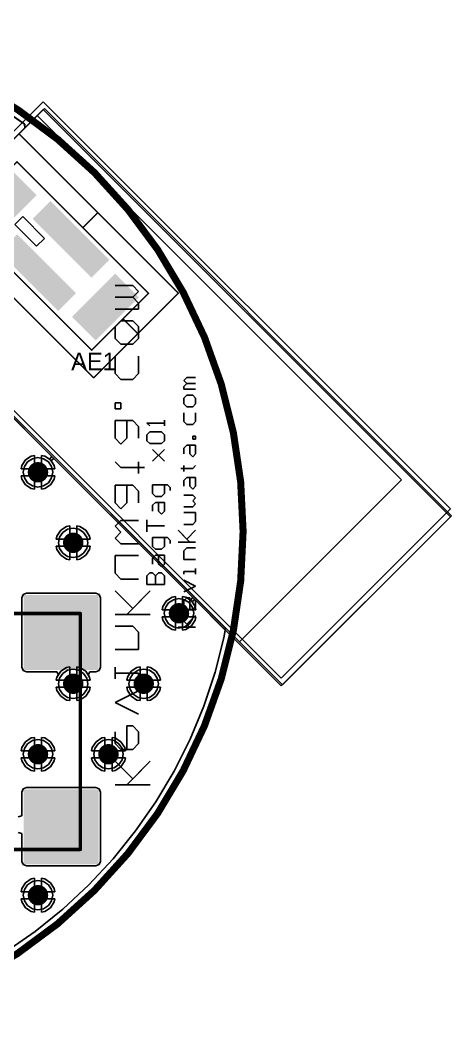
# Model space of a CAD drawing. Header units: millimetres. Extents: x 4 to 93, y 20 to 126.
# Drawn here: x 51.44 to 66.97, y 20.09 to 56.92 of the extents above; entities that cross this region are included whole.
import ezdxf

# ---------------------------------------------------------------- set-up
doc = ezdxf.new("R2010")
doc.units = ezdxf.units.MM
for name, color, linetype in [('BottomLayer', 5, 'Continuous'), ('BottomOverlay', 54, 'Continuous'), ('BottomPaste', 16, 'Continuous'), ('BottomSolder', 6, 'Continuous'), ('KeepOutLayer', 6, 'Continuous'), ('Mechanical1', 6, 'Continuous'), ('MidLayer1', 16, 'Continuous'), ('MidLayer2', 76, 'Continuous'), ('MultiLayer', 9, 'Continuous'), ('TopLayer', 1, 'Continuous'), ('TopOverlay', 2, 'Continuous'), ('TopPaste', 8, 'Continuous'), ('TopSolder', 216, 'Continuous'), ('ViaHoleLayer', 16, 'Continuous')]:
    doc.layers.add(name, color=color, linetype=linetype)

# ---------------------------------------------------------------- blocks, each defined once
blk = doc.blocks.new('XCVR_2450AT42B100E_1')
at = {"layer": 'Mechanical1', "const_width": 0.05}
for points in [[(-3.35, -1.45), (-3.35, 1.45)], [(-3.35, 1.45), (3.35, 1.45)], [(3.35, -1.45), (3.35, 1.45)], [(-3.35, -1.45), (3.35, -1.45)]]:
    blk.add_lwpolyline(points, dxfattribs=at)
at = {"layer": 'Mechanical1', "const_width": 0.025}
for points in [[(-3.363, 1.45, 1), (-3.338, 1.45, 1)], [(-3.363, 1.45, 1), (-3.338, 1.45, 1)], [(3.338, 1.45, 1), (3.363, 1.45, 1)], [(3.338, 1.45, 1), (3.363, 1.45, 1)], [(-3.363, -1.45, 1), (-3.338, -1.45, 1)], [(-3.363, -1.45, 1), (-3.338, -1.45, 1)], [(3.338, -1.45, 1), (3.363, -1.45, 1)], [(3.338, -1.45, 1), (3.363, -1.45, 1)]]:
    blk.add_lwpolyline(points, format="xyb", close=True, dxfattribs=at)
at = {"layer": 'TopLayer'}
for points in [[(-1.4, 0.5), (1.4, 0.5), (-1.4, 1.2), (1.4, 1.2)], [(-3.1, -1), (-2.1, -1), (-3.1, 1), (-2.1, 1)], [(2.1, -1), (3.1, -1), (2.1, 1), (3.1, 1)], [(-1.4, -1.2), (1.4, -1.2), (-1.4, -0.5), (1.4, -0.5)]]:
    blk.add_solid(points, dxfattribs=at)
at = {"layer": 'TopOverlay'}
for p, q in [((-1.806, -0.201), (-1.806, 0.2)), ((-1.806, 0.2), (-0.7, 0.2)), ((-0.7, 0.2), (-0.7, -0.201)), ((-0.7, -0.201), (-1.806, -0.201))]:
    blk.add_line(p, q, dxfattribs=at)
at = {"layer": 'TopPaste'}
for points in [[(-1.4, 0.5), (1.4, 0.5), (-1.4, 1.2), (1.4, 1.2)], [(-3.1, -1), (-2.1, -1), (-3.1, 1), (-2.1, 1)], [(2.1, -1), (3.1, -1), (2.1, 1), (3.1, 1)], [(-1.4, -1.2), (1.4, -1.2), (-1.4, -0.5), (1.4, -0.5)]]:
    blk.add_solid(points, dxfattribs=at)
at = {"layer": 'TopSolder'}
for points in [[(-1.502, 0.398), (1.502, 0.398), (-1.502, 1.302), (1.502, 1.302)], [(-3.202, -1.102), (-1.998, -1.102), (-3.202, 1.102), (-1.998, 1.102)], [(1.998, -1.102), (3.202, -1.102), (1.998, 1.102), (3.202, 1.102)], [(-1.502, -1.302), (1.502, -1.302), (-1.502, -0.398), (1.502, -0.398)]]:
    blk.add_solid(points, dxfattribs=at)
blk = doc.blocks.new('5________CUINC_B_5')
at = {"layer": 'BottomLayer'}
for points in [[(-4.75, 2.25), (-2.25, 2.25), (-4.75, 4.75), (-2.25, 4.75)], [(2.25, 2.25), (4.75, 2.25), (2.25, 4.75), (4.75, 4.75)], [(-4.75, -4.75), (-2.25, -4.75), (-4.75, -2.25), (-2.25, -2.25)], [(2.25, -4.75), (4.75, -4.75), (2.25, -2.25), (4.75, -2.25)]]:
    blk.add_solid(points, dxfattribs=at)
at = {"layer": 'BottomOverlay', "const_width": 0.127}
for points in [[(4.309, 4.318), (-4.191, 4.318)], [(-4.191, 4.318), (-4.191, -4.182)], [(4.318, 4.318), (4.318, -4.182)], [(4.309, -4.182), (-4.191, -4.182)]]:
    blk.add_lwpolyline(points, dxfattribs=at)
at = {"layer": 'BottomOverlay', "const_width": 0.0635}
for points in [[(-4.223, 4.318, 1), (-4.159, 4.318, 1)], [(-4.223, 4.318, 1), (-4.159, 4.318, 1)], [(4.277, 4.318, 1), (4.341, 4.318, 1)], [(4.286, 4.318, 1), (4.35, 4.318, 1)], [(-4.223, -4.182, 1), (-4.159, -4.182, 1)], [(-4.223, -4.182, 1), (-4.159, -4.182, 1)], [(4.277, -4.182, 1), (4.341, -4.182, 1)], [(4.286, -4.182, 1), (4.35, -4.182, 1)]]:
    blk.add_lwpolyline(points, format="xyb", close=True, dxfattribs=at)
at = {"layer": 'BottomPaste'}
for points in [[(-4.75, 2.25), (-2.25, 2.25), (-4.75, 4.75), (-2.25, 4.75)], [(2.25, 2.25), (4.75, 2.25), (2.25, 4.75), (4.75, 4.75)], [(-4.75, -4.75), (-2.25, -4.75), (-4.75, -2.25), (-2.25, -2.25)], [(2.25, -4.75), (4.75, -4.75), (2.25, -2.25), (4.75, -2.25)]]:
    blk.add_solid(points, dxfattribs=at)
at = {"layer": 'BottomSolder'}
for points in [[(-4.852, 2.148), (-2.148, 2.148), (-4.852, 4.852), (-2.148, 4.852)], [(2.148, 2.148), (4.852, 2.148), (2.148, 4.852), (4.852, 4.852)], [(-4.852, -4.852), (-2.148, -4.852), (-4.852, -2.148), (-2.148, -2.148)], [(2.148, -4.852), (4.852, -4.852), (2.148, -2.148), (4.852, -2.148)]]:
    blk.add_solid(points, dxfattribs=at)

msp = doc.modelspace()

# ---------------------------------------------------------------- linework, layer by layer
at = {"layer": 'BottomLayer'}
for p, q in [((46.161, 47.616), (52.257, 53.712)), ((50.909, 53.655), (51.59, 53.182)), ((52.257, 53.712), (66.928, 39.04)), ((51.601, 53.056), (49.072, 50.527)), ((51.59, 53.182), (51.601, 53.056)), ((60.832, 32.944), (46.161, 47.616)), ((47.558, 46.219), (52.569, 41.208)), ((51.484, 40.883), (51.461, 40.767)), ((51.621, 41.089), (51.484, 40.883)), ((51.827, 41.226), (51.621, 41.089)), ((51.943, 41.249), (51.827, 41.226)), ((51.943, 40.767), (51.943, 41.249)), ((52.313, 41.226), (52.197, 41.249)), ((52.197, 41.249), (52.197, 40.767)), ((52.448, 41.136), (52.313, 41.226)), ((52.488, 41.109), (52.448, 41.136)), ((52.569, 41.208), (52.488, 41.109)), ((52.539, 41.058), (52.638, 41.139)), ((52.566, 41.018), (52.539, 41.058)), ((52.656, 40.883), (52.566, 41.018)), ((52.638, 41.139), (57.649, 36.128)), ((52.679, 40.767), (52.656, 40.883)), ((51.461, 40.767), (51.943, 40.767)), ((51.943, 40.513), (51.461, 40.513)), ((51.461, 40.513), (51.484, 40.397)), ((51.943, 40.031), (51.943, 40.513)), ((52.197, 40.767), (52.679, 40.767)), ((52.679, 40.513), (52.197, 40.513)), ((52.197, 40.513), (52.197, 40.031)), ((52.656, 40.397), (52.679, 40.513)), ((51.484, 40.397), (51.621, 40.191)), ((51.621, 40.191), (51.827, 40.054)), ((52.313, 40.054), (52.519, 40.191)), ((52.519, 40.191), (52.656, 40.397)), ((51.827, 40.054), (51.943, 40.031)), ((52.197, 40.031), (52.313, 40.054)), ((66.928, 39.04), (60.832, 32.944)), ((53.097, 38.686), (52.891, 38.549)), ((53.213, 38.709), (53.097, 38.686)), ((53.213, 38.227), (53.213, 38.709)), ((53.583, 38.686), (53.467, 38.709)), ((53.467, 38.709), (53.467, 38.227)), ((53.789, 38.549), (53.583, 38.686)), ((52.754, 38.343), (52.731, 38.227)), ((52.891, 38.549), (52.754, 38.343)), ((53.926, 38.343), (53.789, 38.549)), ((53.949, 38.227), (53.926, 38.343)), ((52.731, 38.227), (53.213, 38.227)), ((53.213, 37.973), (52.731, 37.973)), ((52.731, 37.973), (52.754, 37.857)), ((53.213, 37.491), (53.213, 37.973)), ((53.467, 38.227), (53.949, 38.227)), ((53.949, 37.973), (53.467, 37.973)), ((53.467, 37.973), (53.467, 37.491)), ((53.926, 37.857), (53.949, 37.973)), ((52.754, 37.857), (52.891, 37.651)), ((52.891, 37.651), (53.097, 37.514)), ((53.583, 37.514), (53.789, 37.651)), ((53.789, 37.651), (53.926, 37.857)), ((53.097, 37.514), (53.213, 37.491)), ((53.467, 37.491), (53.583, 37.514)), ((51.536, 36.236), (51.488, 36.119)), ((51.488, 36.119), (51.488, 33.619)), ((51.653, 36.284), (51.536, 36.236)), ((54.153, 36.284), (51.653, 36.284)), ((54.27, 36.236), (54.153, 36.284)), ((54.318, 36.119), (54.27, 36.236)), ((54.318, 33.619), (54.318, 36.119)), ((56.907, 36.146), (56.701, 36.009)), ((57.023, 36.169), (56.907, 36.146)), ((57.023, 35.687), (57.023, 36.169)), ((57.393, 36.146), (57.277, 36.169)), ((57.277, 36.169), (57.277, 35.687)), ((57.528, 36.056), (57.393, 36.146)), ((57.649, 36.128), (57.568, 36.029)), ((56.564, 35.803), (56.541, 35.687)), ((56.701, 36.009), (56.564, 35.803)), ((57.568, 36.029), (57.528, 36.056)), ((57.619, 35.978), (57.718, 36.059)), ((57.646, 35.938), (57.619, 35.978)), ((57.736, 35.803), (57.646, 35.938)), ((57.718, 36.059), (58.82, 34.957)), ((57.759, 35.687), (57.736, 35.803)), ((56.541, 35.687), (57.023, 35.687)), ((57.023, 35.433), (56.541, 35.433)), ((56.541, 35.433), (56.564, 35.317)), ((57.023, 34.951), (57.023, 35.433)), ((57.277, 35.687), (57.759, 35.687)), ((57.759, 35.433), (57.277, 35.433)), ((57.277, 35.433), (57.277, 34.951)), ((57.736, 35.317), (57.759, 35.433)), ((56.564, 35.317), (56.701, 35.111)), ((56.701, 35.111), (56.907, 34.974)), ((57.393, 34.974), (57.599, 35.111)), ((57.599, 35.111), (57.736, 35.317)), ((56.907, 34.974), (57.023, 34.951)), ((57.277, 34.951), (57.393, 34.974)), ((58.769, 34.679), (58.451, 33.433)), ((58.82, 34.957), (58.769, 34.679)), ((51.488, 33.619), (51.536, 33.502)), ((54.27, 33.502), (54.318, 33.619)), ((55.637, 33.606), (55.431, 33.469)), ((55.753, 33.629), (55.637, 33.606)), ((55.753, 33.147), (55.753, 33.629)), ((56.123, 33.606), (56.007, 33.629)), ((56.007, 33.629), (56.007, 33.147)), ((56.329, 33.469), (56.123, 33.606)), ((51.536, 33.502), (51.653, 33.454)), ((51.653, 33.454), (52.747, 33.454)), ((52.754, 33.263), (52.731, 33.147)), ((52.731, 33.147), (53.949, 33.147)), ((52.747, 33.454), (52.807, 33.342)), ((52.807, 33.342), (52.754, 33.263)), ((53.873, 33.342), (53.933, 33.454)), ((53.926, 33.263), (53.873, 33.342)), ((53.949, 33.147), (53.926, 33.263)), ((53.933, 33.454), (54.153, 33.454)), ((54.153, 33.454), (54.27, 33.502)), ((55.294, 33.263), (55.271, 33.147)), ((55.271, 33.147), (55.753, 33.147)), ((55.431, 33.469), (55.294, 33.263)), ((56.007, 33.147), (56.489, 33.147)), ((56.466, 33.263), (56.329, 33.469)), ((56.489, 33.147), (56.466, 33.263)), ((58.451, 33.433), (58.045, 32.213)), ((53.213, 32.893), (52.731, 32.893)), ((52.731, 32.893), (52.754, 32.777)), ((53.213, 32.411), (53.213, 32.893)), ((53.949, 32.893), (53.467, 32.893)), ((53.467, 32.893), (53.467, 32.411)), ((53.926, 32.777), (53.949, 32.893)), ((55.753, 32.893), (55.271, 32.893)), ((55.271, 32.893), (55.294, 32.777)), ((55.753, 32.411), (55.753, 32.893)), ((56.489, 32.893), (56.007, 32.893)), ((56.007, 32.893), (56.007, 32.411)), ((56.466, 32.777), (56.489, 32.893)), ((52.754, 32.777), (52.891, 32.571)), ((52.891, 32.571), (53.097, 32.434)), ((53.097, 32.434), (53.213, 32.411)), ((53.467, 32.411), (53.583, 32.434)), ((53.583, 32.434), (53.789, 32.571)), ((53.789, 32.571), (53.926, 32.777)), ((55.294, 32.777), (55.431, 32.571)), ((55.431, 32.571), (55.637, 32.434)), ((55.637, 32.434), (55.753, 32.411)), ((56.007, 32.411), (56.123, 32.434)), ((56.123, 32.434), (56.329, 32.571)), ((56.329, 32.571), (56.466, 32.777)), ((58.045, 32.213), (57.553, 31.026)), ((51.827, 31.066), (51.621, 30.929)), ((51.943, 31.089), (51.827, 31.066)), ((51.943, 30.607), (51.943, 31.089)), ((52.313, 31.066), (52.197, 31.089)), ((52.197, 31.089), (52.197, 30.607)), ((52.519, 30.929), (52.313, 31.066)), ((54.367, 31.066), (54.161, 30.929)), ((54.483, 31.089), (54.367, 31.066)), ((54.483, 30.607), (54.483, 31.089)), ((54.853, 31.066), (54.737, 31.089)), ((54.737, 31.089), (54.737, 30.607)), ((55.059, 30.929), (54.853, 31.066)), ((57.553, 31.026), (56.978, 29.876)), ((51.484, 30.723), (51.461, 30.607)), ((51.461, 30.607), (51.943, 30.607)), ((51.621, 30.929), (51.484, 30.723)), ((52.197, 30.607), (52.679, 30.607)), ((52.656, 30.723), (52.519, 30.929)), ((52.679, 30.607), (52.656, 30.723)), ((54.024, 30.723), (54.001, 30.607)), ((54.001, 30.607), (54.483, 30.607)), ((54.161, 30.929), (54.024, 30.723)), ((54.737, 30.607), (55.219, 30.607)), ((55.196, 30.723), (55.059, 30.929)), ((55.219, 30.607), (55.196, 30.723)), ((51.943, 30.353), (51.461, 30.353)), ((51.461, 30.353), (51.484, 30.237)), ((51.484, 30.237), (51.621, 30.031)), ((51.943, 29.871), (51.943, 30.353)), ((52.679, 30.353), (52.197, 30.353)), ((52.197, 30.353), (52.197, 29.871)), ((52.519, 30.031), (52.656, 30.237)), ((52.656, 30.237), (52.679, 30.353)), ((54.483, 30.353), (54.001, 30.353)), ((54.001, 30.353), (54.024, 30.237)), ((54.024, 30.237), (54.161, 30.031)), ((54.483, 29.871), (54.483, 30.353)), ((55.219, 30.353), (54.737, 30.353)), ((54.737, 30.353), (54.737, 29.871)), ((55.059, 30.031), (55.196, 30.237)), ((55.196, 30.237), (55.219, 30.353)), ((51.621, 30.031), (51.827, 29.894)), ((51.827, 29.894), (51.943, 29.871)), ((52.197, 29.871), (52.313, 29.894)), ((52.313, 29.894), (52.519, 30.031)), ((54.161, 30.031), (54.367, 29.894)), ((54.367, 29.894), (54.483, 29.871)), ((54.737, 29.871), (54.853, 29.894)), ((54.853, 29.894), (55.059, 30.031)), ((56.978, 29.876), (56.322, 28.771)), ((51.536, 29.236), (51.488, 29.119)), ((51.488, 29.119), (51.488, 28.259)), ((51.653, 29.284), (51.536, 29.236)), ((54.153, 29.284), (51.653, 29.284)), ((54.27, 29.236), (54.153, 29.284)), ((54.318, 29.119), (54.27, 29.236)), ((54.318, 26.619), (54.318, 29.119)), ((56.322, 28.771), (55.589, 27.715)), ((51.488, 28.259), (51.361, 28.22)), ((51.361, 27.66), (51.488, 27.621)), ((55.589, 27.715), (54.782, 26.714)), ((51.488, 27.621), (51.488, 26.619)), ((51.488, 26.619), (51.536, 26.502)), ((54.782, 26.714), (53.907, 25.773)), ((54.27, 26.502), (54.318, 26.619)), ((51.536, 26.502), (51.653, 26.454)), ((51.653, 26.454), (54.153, 26.454)), ((54.153, 26.454), (54.27, 26.502)), ((51.621, 25.849), (51.484, 25.643)), ((51.827, 25.986), (51.621, 25.849)), ((51.943, 26.009), (51.827, 25.986)), ((51.943, 25.527), (51.943, 26.009)), ((52.313, 25.986), (52.197, 26.009)), ((52.197, 26.009), (52.197, 25.527)), ((52.519, 25.849), (52.313, 25.986)), ((52.656, 25.643), (52.519, 25.849)), ((51.484, 25.643), (51.461, 25.527)), ((51.461, 25.527), (51.943, 25.527)), ((52.197, 25.527), (52.679, 25.527)), ((52.679, 25.527), (52.656, 25.643)), ((53.907, 25.773), (52.966, 24.897)), ((51.943, 25.273), (51.461, 25.273)), ((51.461, 25.273), (51.484, 25.157)), ((51.484, 25.157), (51.621, 24.951)), ((51.943, 24.791), (51.943, 25.273)), ((52.679, 25.273), (52.197, 25.273)), ((52.197, 25.273), (52.197, 24.791)), ((52.519, 24.951), (52.656, 25.157)), ((52.656, 25.157), (52.679, 25.273)), ((51.621, 24.951), (51.827, 24.814)), ((51.827, 24.814), (51.943, 24.791)), ((52.966, 24.897), (51.965, 24.091)), ((52.197, 24.791), (52.313, 24.814)), ((52.313, 24.814), (52.519, 24.951)), ((51.965, 24.091), (50.909, 23.358))]:
    msp.add_line(p, q, dxfattribs=at)
at = {"layer": 'BottomLayer', "const_width": 0.368}
for points in [[(51.886, 40.64, 1), (52.254, 40.64, 1)], [(53.156, 38.1, 1), (53.524, 38.1, 1)], [(56.966, 35.56, 1), (57.334, 35.56, 1)], [(53.156, 33.02, 1), (53.524, 33.02, 1)], [(55.696, 33.02, 1), (56.064, 33.02, 1)], [(51.886, 30.48, 1), (52.254, 30.48, 1)], [(54.426, 30.48, 1), (54.794, 30.48, 1)], [(51.886, 25.4, 1), (52.254, 25.4, 1)]]:
    msp.add_lwpolyline(points, format="xyb", close=True, dxfattribs=at)
at = {"layer": 'BottomOverlay'}
for p, q in [((55.482, 47.369), (54.847, 47.369)), ((55.693, 47.158), (55.482, 47.369)), ((55.482, 46.946), (55.693, 47.158)), ((55.482, 46.946), (54.847, 46.946)), ((54.847, 46.946), (55.482, 46.946)), ((55.693, 46.734), (55.482, 46.946)), ((54.847, 46.523), (55.693, 46.523)), ((55.693, 46.523), (55.693, 46.734)), ((54.847, 45.888), (55.059, 46.1)), ((55.059, 46.1), (55.482, 46.1)), ((55.482, 46.1), (55.693, 45.888)), ((54.847, 45.465), (54.847, 45.888)), ((55.693, 45.888), (55.693, 45.465)), ((55.059, 45.253), (54.847, 45.465)), ((55.693, 45.465), (55.482, 45.253)), ((55.482, 45.253), (55.059, 45.253)), ((54.847, 44.195), (54.847, 44.83)), ((55.693, 44.83), (55.693, 44.195)), ((55.059, 43.984), (54.847, 44.195)), ((55.482, 43.984), (55.059, 43.984)), ((55.693, 44.195), (55.482, 43.984)), ((55.059, 43.137), (54.847, 43.137)), ((54.847, 43.137), (54.847, 42.926)), ((55.059, 42.926), (55.059, 43.137)), ((54.847, 42.926), (55.059, 42.926)), ((55.482, 42.502), (54.847, 42.502)), ((54.847, 42.502), (54.847, 41.868)), ((55.27, 41.868), (55.27, 42.502)), ((55.693, 42.291), (55.482, 42.502)), ((55.693, 41.868), (55.693, 42.291)), ((54.847, 41.868), (55.059, 41.656)), ((55.059, 41.656), (55.27, 41.868)), ((55.059, 40.81), (54.847, 41.021)), ((55.693, 40.598), (55.693, 41.021)), ((55.693, 41.021), (55.693, 40.81)), ((55.693, 40.81), (55.059, 40.81)), ((55.905, 40.81), (55.693, 40.81)), ((55.693, 40.81), (55.693, 40.598)), ((55.482, 40.175), (54.847, 40.175)), ((54.847, 40.175), (54.847, 39.54)), ((55.27, 39.54), (55.27, 40.175)), ((55.693, 39.963), (55.482, 40.175)), ((55.693, 39.54), (55.693, 39.963)), ((54.847, 39.54), (55.059, 39.329)), ((55.059, 39.329), (55.27, 39.54)), ((54.847, 38.694), (55.059, 38.905)), ((55.059, 38.482), (54.847, 38.694)), ((55.059, 38.905), (55.693, 38.905)), ((54.847, 38.271), (55.059, 38.482)), ((55.059, 38.059), (54.847, 38.271)), ((55.693, 38.059), (55.059, 38.059)), ((54.847, 37.001), (54.847, 37.636)), ((54.847, 37.636), (55.693, 37.636)), ((55.059, 36.789), (54.847, 37.001)), ((55.693, 36.789), (55.059, 36.789)), ((55.482, 35.731), (54.847, 36.366)), ((55.27, 35.52), (56.117, 36.366)), ((56.117, 36.366), (55.482, 35.731)), ((56.117, 35.52), (54.847, 35.52)), ((54.847, 35.52), (55.27, 35.52)), ((55.482, 35.097), (54.847, 35.097)), ((55.693, 34.885), (55.482, 35.097)), ((55.693, 34.25), (55.693, 34.885)), ((54.847, 34.25), (55.693, 34.25)), ((54.847, 33.192), (54.847, 33.615)), ((54.847, 33.615), (54.847, 33.404)), ((54.847, 33.404), (55.693, 33.404)), ((55.693, 33.404), (55.693, 33.192)), ((54.847, 32.346), (55.693, 32.769)), ((55.693, 31.923), (54.847, 32.346)), ((55.482, 31.499), (55.27, 31.499)), ((55.27, 31.499), (55.27, 30.653)), ((55.693, 31.288), (55.482, 31.499)), ((54.847, 31.288), (54.847, 30.865)), ((55.693, 30.865), (55.693, 31.288)), ((54.847, 30.865), (55.059, 30.653)), ((55.059, 30.653), (55.482, 30.653)), ((55.482, 30.653), (55.693, 30.865)), ((55.482, 29.595), (54.847, 30.23)), ((55.27, 29.383), (56.117, 30.23)), ((56.117, 30.23), (55.482, 29.595)), ((56.117, 29.383), (54.847, 29.383)), ((54.847, 29.383), (55.27, 29.383))]:
    msp.add_line(p, q, dxfattribs=at)
at = {"layer": 'KeepOutLayer'}
for points, const_width in [([(59.461, 38.506, 1), (22.885, 38.506, 1)], 0.254), ([(59.398, 38.506, 1), (59.525, 38.506, 1)], 0.127)]:
    msp.add_lwpolyline(points, format="xyb", close=True, dxfattribs=dict(at, const_width=const_width))
at = {"layer": 'Mechanical1', "const_width": 0.0508}
for points in [[(51.39, 52.834), (54.228, 49.996)], [(53.7, 49.469), (54.228, 49.996)], [(54.228, 49.996), (57.126, 47.098)], [(50.837, 47.288), (54.076, 44.048)], [(55.665, 45.637), (57.126, 47.098)], [(55.132, 46.169), (55.665, 45.637)], [(54.076, 44.048), (55.665, 45.637)]]:
    msp.add_lwpolyline(points, dxfattribs=at)
at = {"layer": 'Mechanical1', "const_width": 0.0254}
for points in [[(54.215, 49.996, 1), (54.241, 49.996, 1)], [(54.215, 49.996, 1), (54.241, 49.996, 1)], [(54.215, 49.996, 1), (54.241, 49.996, 1)], [(53.688, 49.469, 1), (53.713, 49.469, 1)], [(57.113, 47.098, 1), (57.139, 47.098, 1)], [(57.113, 47.098, 1), (57.139, 47.098, 1)], [(55.119, 46.169, 1), (55.145, 46.169, 1)], [(55.652, 45.637, 1), (55.677, 45.637, 1)], [(55.652, 45.637, 1), (55.677, 45.637, 1)], [(55.652, 45.637, 1), (55.677, 45.637, 1)], [(54.064, 44.048, 1), (54.089, 44.048, 1)], [(54.064, 44.048, 1), (54.089, 44.048, 1)]]:
    msp.add_lwpolyline(points, format="xyb", close=True, dxfattribs=at)
at = {"layer": 'MidLayer1'}
for p, q in [((46.204, 47.649), (52.046, 53.491)), ((50.909, 53.655), (51.596, 53.178)), ((52.046, 53.491), (65.168, 40.369)), ((51.607, 53.052), (49.075, 50.519)), ((51.596, 53.178), (51.607, 53.052)), ((59.326, 34.527), (46.204, 47.649)), ((46.204, 47.649), (58.831, 35.022)), ((51.484, 40.883), (51.461, 40.767)), ((51.621, 41.089), (51.484, 40.883)), ((51.827, 41.226), (51.621, 41.089)), ((51.943, 41.249), (51.827, 41.226)), ((51.943, 40.767), (51.943, 41.249)), ((52.313, 41.226), (52.197, 41.249)), ((52.197, 41.249), (52.197, 40.767)), ((52.519, 41.089), (52.313, 41.226)), ((52.656, 40.883), (52.519, 41.089)), ((52.679, 40.767), (52.656, 40.883)), ((51.461, 40.767), (51.943, 40.767)), ((51.943, 40.513), (51.461, 40.513)), ((51.461, 40.513), (51.484, 40.397)), ((51.943, 40.031), (51.943, 40.513)), ((52.197, 40.767), (52.679, 40.767)), ((52.679, 40.513), (52.197, 40.513)), ((52.197, 40.513), (52.197, 40.031)), ((52.656, 40.397), (52.679, 40.513)), ((51.484, 40.397), (51.621, 40.191)), ((51.621, 40.191), (51.827, 40.054)), ((52.313, 40.054), (52.519, 40.191)), ((52.519, 40.191), (52.656, 40.397)), ((65.168, 40.369), (59.326, 34.527)), ((51.827, 40.054), (51.943, 40.031)), ((52.197, 40.031), (52.313, 40.054)), ((53.097, 38.686), (52.891, 38.549)), ((53.213, 38.709), (53.097, 38.686)), ((53.213, 38.227), (53.213, 38.709)), ((53.583, 38.686), (53.467, 38.709)), ((53.467, 38.709), (53.467, 38.227)), ((53.789, 38.549), (53.583, 38.686)), ((52.754, 38.343), (52.731, 38.227)), ((52.891, 38.549), (52.754, 38.343)), ((53.926, 38.343), (53.789, 38.549)), ((53.949, 38.227), (53.926, 38.343)), ((52.731, 38.227), (53.213, 38.227)), ((53.213, 37.973), (52.731, 37.973)), ((52.731, 37.973), (52.754, 37.857)), ((53.213, 37.491), (53.213, 37.973)), ((53.467, 38.227), (53.949, 38.227)), ((53.949, 37.973), (53.467, 37.973)), ((53.467, 37.973), (53.467, 37.491)), ((53.926, 37.857), (53.949, 37.973)), ((52.754, 37.857), (52.891, 37.651)), ((52.891, 37.651), (53.097, 37.514)), ((53.583, 37.514), (53.789, 37.651)), ((53.789, 37.651), (53.926, 37.857)), ((53.097, 37.514), (53.213, 37.491)), ((53.467, 37.491), (53.583, 37.514)), ((56.907, 36.146), (56.701, 36.009)), ((57.023, 36.169), (56.907, 36.146)), ((57.023, 35.687), (57.023, 36.169)), ((57.393, 36.146), (57.277, 36.169)), ((57.277, 36.169), (57.277, 35.687)), ((57.599, 36.009), (57.393, 36.146)), ((56.564, 35.803), (56.541, 35.687)), ((56.701, 36.009), (56.564, 35.803)), ((57.736, 35.803), (57.599, 36.009)), ((57.759, 35.687), (57.736, 35.803)), ((56.541, 35.687), (57.023, 35.687)), ((57.023, 35.433), (56.541, 35.433)), ((56.541, 35.433), (56.564, 35.317)), ((57.023, 34.951), (57.023, 35.433)), ((57.277, 35.687), (57.759, 35.687)), ((57.759, 35.433), (57.277, 35.433)), ((57.277, 35.433), (57.277, 34.951)), ((57.736, 35.317), (57.759, 35.433)), ((56.564, 35.317), (56.701, 35.111)), ((56.701, 35.111), (56.907, 34.974)), ((57.393, 34.974), (57.599, 35.111)), ((57.599, 35.111), (57.736, 35.317)), ((58.831, 35.022), (58.769, 34.679)), ((56.907, 34.974), (57.023, 34.951)), ((57.277, 34.951), (57.393, 34.974)), ((58.769, 34.679), (58.451, 33.433)), ((53.097, 33.606), (52.891, 33.469)), ((53.213, 33.629), (53.097, 33.606)), ((53.213, 33.147), (53.213, 33.629)), ((53.583, 33.606), (53.467, 33.629)), ((53.467, 33.629), (53.467, 33.147)), ((53.789, 33.469), (53.583, 33.606)), ((55.637, 33.606), (55.431, 33.469)), ((55.753, 33.629), (55.637, 33.606)), ((55.753, 33.147), (55.753, 33.629)), ((56.123, 33.606), (56.007, 33.629)), ((56.007, 33.629), (56.007, 33.147)), ((56.329, 33.469), (56.123, 33.606)), ((52.754, 33.263), (52.731, 33.147)), ((52.731, 33.147), (53.213, 33.147)), ((52.891, 33.469), (52.754, 33.263)), ((53.467, 33.147), (53.949, 33.147)), ((53.926, 33.263), (53.789, 33.469)), ((53.949, 33.147), (53.926, 33.263)), ((55.294, 33.263), (55.271, 33.147)), ((55.271, 33.147), (55.753, 33.147)), ((55.431, 33.469), (55.294, 33.263)), ((56.007, 33.147), (56.489, 33.147)), ((56.466, 33.263), (56.329, 33.469)), ((56.489, 33.147), (56.466, 33.263)), ((58.451, 33.433), (58.045, 32.213)), ((53.213, 32.893), (52.731, 32.893)), ((52.731, 32.893), (52.754, 32.777)), ((53.213, 32.411), (53.213, 32.893)), ((53.949, 32.893), (53.467, 32.893)), ((53.467, 32.893), (53.467, 32.411)), ((53.926, 32.777), (53.949, 32.893)), ((55.753, 32.893), (55.271, 32.893)), ((55.271, 32.893), (55.294, 32.777)), ((55.753, 32.411), (55.753, 32.893)), ((56.489, 32.893), (56.007, 32.893)), ((56.007, 32.893), (56.007, 32.411)), ((56.466, 32.777), (56.489, 32.893)), ((52.754, 32.777), (52.891, 32.571)), ((52.891, 32.571), (53.097, 32.434)), ((53.097, 32.434), (53.213, 32.411)), ((53.467, 32.411), (53.583, 32.434)), ((53.583, 32.434), (53.789, 32.571)), ((53.789, 32.571), (53.926, 32.777)), ((55.294, 32.777), (55.431, 32.571)), ((55.431, 32.571), (55.637, 32.434)), ((55.637, 32.434), (55.753, 32.411)), ((56.007, 32.411), (56.123, 32.434)), ((56.123, 32.434), (56.329, 32.571)), ((56.329, 32.571), (56.466, 32.777)), ((58.045, 32.213), (57.553, 31.026)), ((51.827, 31.066), (51.621, 30.929)), ((51.943, 31.089), (51.827, 31.066)), ((51.943, 30.607), (51.943, 31.089)), ((52.313, 31.066), (52.197, 31.089)), ((52.197, 31.089), (52.197, 30.607)), ((52.519, 30.929), (52.313, 31.066)), ((54.367, 31.066), (54.161, 30.929)), ((54.483, 31.089), (54.367, 31.066)), ((54.483, 30.607), (54.483, 31.089)), ((54.853, 31.066), (54.737, 31.089)), ((54.737, 31.089), (54.737, 30.607)), ((55.059, 30.929), (54.853, 31.066)), ((57.553, 31.026), (56.978, 29.876)), ((51.484, 30.723), (51.461, 30.607)), ((51.461, 30.607), (51.943, 30.607)), ((51.621, 30.929), (51.484, 30.723)), ((52.197, 30.607), (52.679, 30.607)), ((52.656, 30.723), (52.519, 30.929)), ((52.679, 30.607), (52.656, 30.723)), ((54.024, 30.723), (54.001, 30.607)), ((54.001, 30.607), (54.483, 30.607)), ((54.161, 30.929), (54.024, 30.723)), ((54.737, 30.607), (55.219, 30.607)), ((55.196, 30.723), (55.059, 30.929)), ((55.219, 30.607), (55.196, 30.723)), ((51.943, 30.353), (51.461, 30.353)), ((51.461, 30.353), (51.484, 30.237)), ((51.484, 30.237), (51.621, 30.031)), ((51.943, 29.871), (51.943, 30.353)), ((52.679, 30.353), (52.197, 30.353)), ((52.197, 30.353), (52.197, 29.871)), ((52.519, 30.031), (52.656, 30.237)), ((52.656, 30.237), (52.679, 30.353)), ((54.483, 30.353), (54.001, 30.353)), ((54.001, 30.353), (54.024, 30.237)), ((54.024, 30.237), (54.161, 30.031)), ((54.483, 29.871), (54.483, 30.353)), ((55.219, 30.353), (54.737, 30.353)), ((54.737, 30.353), (54.737, 29.871)), ((55.059, 30.031), (55.196, 30.237)), ((55.196, 30.237), (55.219, 30.353)), ((51.621, 30.031), (51.827, 29.894)), ((51.827, 29.894), (51.943, 29.871)), ((52.197, 29.871), (52.313, 29.894)), ((52.313, 29.894), (52.519, 30.031)), ((54.161, 30.031), (54.367, 29.894)), ((54.367, 29.894), (54.483, 29.871)), ((54.737, 29.871), (54.853, 29.894)), ((54.853, 29.894), (55.059, 30.031)), ((56.978, 29.876), (56.322, 28.771)), ((56.322, 28.771), (55.589, 27.715)), ((55.589, 27.715), (54.782, 26.714)), ((54.782, 26.714), (53.907, 25.773)), ((51.621, 25.849), (51.484, 25.643)), ((51.827, 25.986), (51.621, 25.849)), ((51.943, 26.009), (51.827, 25.986)), ((51.943, 25.527), (51.943, 26.009)), ((52.313, 25.986), (52.197, 26.009)), ((52.197, 26.009), (52.197, 25.527)), ((52.519, 25.849), (52.313, 25.986)), ((52.656, 25.643), (52.519, 25.849)), ((51.484, 25.643), (51.461, 25.527)), ((51.461, 25.527), (51.943, 25.527)), ((52.197, 25.527), (52.679, 25.527)), ((52.679, 25.527), (52.656, 25.643)), ((53.907, 25.773), (52.966, 24.897)), ((51.943, 25.273), (51.461, 25.273)), ((51.461, 25.273), (51.484, 25.157)), ((51.484, 25.157), (51.621, 24.951)), ((51.943, 24.791), (51.943, 25.273)), ((52.679, 25.273), (52.197, 25.273)), ((52.197, 25.273), (52.197, 24.791)), ((52.519, 24.951), (52.656, 25.157)), ((52.656, 25.157), (52.679, 25.273)), ((51.621, 24.951), (51.827, 24.814)), ((51.827, 24.814), (51.943, 24.791)), ((52.966, 24.897), (51.965, 24.091)), ((52.197, 24.791), (52.313, 24.814)), ((52.313, 24.814), (52.519, 24.951)), ((51.965, 24.091), (50.909, 23.358))]:
    msp.add_line(p, q, dxfattribs=at)
at = {"layer": 'MidLayer1', "const_width": 0.368}
for points in [[(51.886, 40.64, 1), (52.254, 40.64, 1)], [(53.156, 38.1, 1), (53.524, 38.1, 1)], [(56.966, 35.56, 1), (57.334, 35.56, 1)], [(53.156, 33.02, 1), (53.524, 33.02, 1)], [(55.696, 33.02, 1), (56.064, 33.02, 1)], [(51.886, 30.48, 1), (52.254, 30.48, 1)], [(54.426, 30.48, 1), (54.794, 30.48, 1)], [(51.886, 25.4, 1), (52.254, 25.4, 1)]]:
    msp.add_lwpolyline(points, format="xyb", close=True, dxfattribs=at)
at = {"layer": 'MidLayer2'}
for p, q in [((46.204, 47.649), (52.3, 53.745)), ((50.909, 53.655), (51.596, 53.178)), ((52.3, 53.745), (66.971, 39.073)), ((51.607, 53.052), (49.075, 50.519)), ((51.596, 53.178), (51.607, 53.052)), ((60.875, 32.977), (46.204, 47.649)), ((46.204, 47.649), (58.831, 35.022)), ((51.695, 41.015), (51.58, 40.843)), ((51.867, 41.13), (51.695, 41.015)), ((52.07, 41.171), (51.867, 41.13)), ((52.273, 41.13), (52.07, 41.171)), ((52.445, 41.015), (52.273, 41.13)), ((52.56, 40.843), (52.445, 41.015)), ((51.58, 40.843), (51.539, 40.64)), ((51.539, 40.64), (51.58, 40.437)), ((52.601, 40.64), (52.56, 40.843)), ((52.56, 40.437), (52.601, 40.64)), ((51.58, 40.437), (51.695, 40.265)), ((51.695, 40.265), (51.867, 40.15)), ((51.867, 40.15), (52.07, 40.109)), ((52.07, 40.109), (52.273, 40.15)), ((52.273, 40.15), (52.445, 40.265)), ((52.445, 40.265), (52.56, 40.437)), ((66.971, 39.073), (60.875, 32.977)), ((52.965, 38.475), (52.85, 38.303)), ((53.137, 38.59), (52.965, 38.475)), ((53.34, 38.631), (53.137, 38.59)), ((53.543, 38.59), (53.34, 38.631)), ((53.715, 38.475), (53.543, 38.59)), ((53.83, 38.303), (53.715, 38.475)), ((52.85, 38.303), (52.809, 38.1)), ((52.809, 38.1), (52.85, 37.897)), ((53.871, 38.1), (53.83, 38.303)), ((53.83, 37.897), (53.871, 38.1)), ((52.85, 37.897), (52.965, 37.725)), ((52.965, 37.725), (53.137, 37.61)), ((53.137, 37.61), (53.34, 37.569)), ((53.34, 37.569), (53.543, 37.61)), ((53.543, 37.61), (53.715, 37.725)), ((53.715, 37.725), (53.83, 37.897)), ((56.66, 35.763), (56.619, 35.56)), ((56.775, 35.935), (56.66, 35.763)), ((56.947, 36.05), (56.775, 35.935)), ((57.15, 36.091), (56.947, 36.05)), ((57.353, 36.05), (57.15, 36.091)), ((57.525, 35.935), (57.353, 36.05)), ((57.64, 35.763), (57.525, 35.935)), ((57.681, 35.56), (57.64, 35.763)), ((56.619, 35.56), (56.66, 35.357)), ((56.66, 35.357), (56.775, 35.185)), ((57.525, 35.185), (57.64, 35.357)), ((57.64, 35.357), (57.681, 35.56)), ((56.775, 35.185), (56.947, 35.07)), ((56.947, 35.07), (57.15, 35.029)), ((57.15, 35.029), (57.353, 35.07)), ((57.353, 35.07), (57.525, 35.185)), ((58.831, 35.022), (58.769, 34.679)), ((58.769, 34.679), (58.451, 33.433)), ((53.34, 33.551), (53.137, 33.51)), ((53.543, 33.51), (53.34, 33.551)), ((55.88, 33.551), (55.677, 33.51)), ((56.083, 33.51), (55.88, 33.551)), ((52.85, 33.223), (52.809, 33.02)), ((52.965, 33.395), (52.85, 33.223)), ((53.137, 33.51), (52.965, 33.395)), ((53.715, 33.395), (53.543, 33.51)), ((53.83, 33.223), (53.715, 33.395)), ((53.871, 33.02), (53.83, 33.223)), ((55.39, 33.223), (55.349, 33.02)), ((55.505, 33.395), (55.39, 33.223)), ((55.677, 33.51), (55.505, 33.395)), ((56.255, 33.395), (56.083, 33.51)), ((56.37, 33.223), (56.255, 33.395)), ((56.411, 33.02), (56.37, 33.223)), ((58.451, 33.433), (58.045, 32.213)), ((52.809, 33.02), (52.85, 32.817)), ((52.85, 32.817), (52.965, 32.645)), ((53.715, 32.645), (53.83, 32.817)), ((53.83, 32.817), (53.871, 33.02)), ((55.349, 33.02), (55.39, 32.817)), ((55.39, 32.817), (55.505, 32.645)), ((56.255, 32.645), (56.37, 32.817)), ((56.37, 32.817), (56.411, 33.02)), ((52.965, 32.645), (53.137, 32.53)), ((53.137, 32.53), (53.34, 32.489)), ((53.34, 32.489), (53.543, 32.53)), ((53.543, 32.53), (53.715, 32.645)), ((55.505, 32.645), (55.677, 32.53)), ((55.677, 32.53), (55.88, 32.489)), ((55.88, 32.489), (56.083, 32.53)), ((56.083, 32.53), (56.255, 32.645)), ((58.045, 32.213), (57.553, 31.026)), ((51.867, 30.97), (51.695, 30.855)), ((52.07, 31.011), (51.867, 30.97)), ((52.273, 30.97), (52.07, 31.011)), ((52.445, 30.855), (52.273, 30.97)), ((54.407, 30.97), (54.235, 30.855)), ((54.61, 31.011), (54.407, 30.97)), ((54.813, 30.97), (54.61, 31.011)), ((54.985, 30.855), (54.813, 30.97)), ((57.553, 31.026), (56.978, 29.876)), ((51.58, 30.683), (51.539, 30.48)), ((51.695, 30.855), (51.58, 30.683)), ((52.56, 30.683), (52.445, 30.855)), ((52.601, 30.48), (52.56, 30.683)), ((54.12, 30.683), (54.079, 30.48)), ((54.235, 30.855), (54.12, 30.683)), ((55.1, 30.683), (54.985, 30.855)), ((55.141, 30.48), (55.1, 30.683)), ((51.539, 30.48), (51.58, 30.277)), ((51.58, 30.277), (51.695, 30.105)), ((52.445, 30.105), (52.56, 30.277)), ((52.56, 30.277), (52.601, 30.48)), ((54.079, 30.48), (54.12, 30.277)), ((54.12, 30.277), (54.235, 30.105)), ((54.985, 30.105), (55.1, 30.277)), ((55.1, 30.277), (55.141, 30.48)), ((51.695, 30.105), (51.867, 29.99)), ((51.867, 29.99), (52.07, 29.949)), ((52.07, 29.949), (52.273, 29.99)), ((52.273, 29.99), (52.445, 30.105)), ((54.235, 30.105), (54.407, 29.99)), ((54.407, 29.99), (54.61, 29.949)), ((54.61, 29.949), (54.813, 29.99)), ((54.813, 29.99), (54.985, 30.105)), ((56.978, 29.876), (56.322, 28.771)), ((56.322, 28.771), (55.589, 27.715)), ((55.589, 27.715), (54.782, 26.714)), ((54.782, 26.714), (53.907, 25.773)), ((51.867, 25.89), (51.695, 25.775)), ((52.07, 25.931), (51.867, 25.89)), ((52.273, 25.89), (52.07, 25.931)), ((52.445, 25.775), (52.273, 25.89)), ((51.58, 25.603), (51.539, 25.4)), ((51.695, 25.775), (51.58, 25.603)), ((52.56, 25.603), (52.445, 25.775)), ((52.601, 25.4), (52.56, 25.603)), ((53.907, 25.773), (52.966, 24.897)), ((51.539, 25.4), (51.58, 25.197)), ((51.58, 25.197), (51.695, 25.025)), ((52.445, 25.025), (52.56, 25.197)), ((52.56, 25.197), (52.601, 25.4)), ((51.695, 25.025), (51.867, 24.91)), ((51.867, 24.91), (52.07, 24.869)), ((52.966, 24.897), (51.965, 24.091)), ((52.07, 24.869), (52.273, 24.91)), ((52.273, 24.91), (52.445, 25.025)), ((51.965, 24.091), (50.909, 23.358))]:
    msp.add_line(p, q, dxfattribs=at)
at = {"layer": 'MidLayer2', "const_width": 0.368}
for points in [[(51.886, 40.64, 1), (52.254, 40.64, 1)], [(53.156, 38.1, 1), (53.524, 38.1, 1)], [(56.966, 35.56, 1), (57.334, 35.56, 1)], [(53.156, 33.02, 1), (53.524, 33.02, 1)], [(55.696, 33.02, 1), (56.064, 33.02, 1)], [(51.886, 30.48, 1), (52.254, 30.48, 1)], [(54.426, 30.48, 1), (54.794, 30.48, 1)], [(51.886, 25.4, 1), (52.254, 25.4, 1)]]:
    msp.add_lwpolyline(points, format="xyb", close=True, dxfattribs=at)
at = {"layer": 'MultiLayer', "const_width": 0.368}
for points in [[(51.886, 40.64, 1), (52.254, 40.64, 1)], [(53.156, 38.1, 1), (53.524, 38.1, 1)], [(56.966, 35.56, 1), (57.334, 35.56, 1)], [(53.156, 33.02, 1), (53.524, 33.02, 1)], [(55.696, 33.02, 1), (56.064, 33.02, 1)], [(51.886, 30.48, 1), (52.254, 30.48, 1)], [(54.426, 30.48, 1), (54.794, 30.48, 1)], [(51.886, 25.4, 1), (52.254, 25.4, 1)]]:
    msp.add_lwpolyline(points, format="xyb", close=True, dxfattribs=at)
at = {"layer": 'TopLayer'}
for p, q in [((46.161, 47.895), (52.257, 53.991)), ((52.257, 53.991), (66.928, 39.32)), ((60.832, 33.224), (46.161, 47.895)), ((66.928, 39.32), (60.832, 33.224))]:
    msp.add_line(p, q, dxfattribs=at)
at = {"layer": 'TopOverlay'}
for p, q in [((57.328, 43.947), (57.434, 44.053)), ((57.434, 43.842), (57.328, 43.947)), ((57.328, 43.736), (57.434, 43.842)), ((57.434, 44.053), (57.751, 44.053)), ((57.434, 43.842), (57.751, 43.842)), ((57.751, 43.842), (57.434, 43.842)), ((57.328, 43.63), (57.328, 43.736)), ((57.751, 43.63), (57.328, 43.63)), ((57.434, 43.418), (57.328, 43.313)), ((57.328, 43.313), (57.328, 43.101)), ((57.328, 43.101), (57.434, 42.995)), ((57.646, 43.418), (57.434, 43.418)), ((57.751, 43.313), (57.646, 43.418)), ((57.646, 42.995), (57.751, 43.101)), ((57.751, 43.101), (57.751, 43.313)), ((57.328, 42.784), (57.328, 42.466)), ((57.434, 42.995), (57.646, 42.995)), ((57.751, 42.466), (57.751, 42.784)), ((56.626, 42.413), (55.991, 42.413)), ((55.991, 42.413), (56.097, 42.308)), ((56.626, 42.308), (56.626, 42.519)), ((56.626, 42.519), (56.626, 42.413)), ((57.328, 42.466), (57.434, 42.36)), ((57.434, 42.36), (57.646, 42.36)), ((57.646, 42.36), (57.751, 42.466)), ((55.991, 41.99), (56.097, 42.096)), ((55.991, 41.779), (55.991, 41.99)), ((56.097, 42.096), (56.52, 42.096)), ((56.52, 42.096), (56.626, 41.99)), ((56.626, 41.99), (56.626, 41.779)), ((56.097, 41.673), (55.991, 41.779)), ((56.52, 41.673), (56.097, 41.673)), ((56.626, 41.779), (56.52, 41.673)), ((57.328, 41.514), (57.434, 41.62)), ((57.434, 41.62), (57.751, 41.62)), ((57.54, 41.302), (57.54, 41.62)), ((57.646, 41.831), (57.646, 41.937)), ((57.646, 41.937), (57.751, 41.937)), ((57.751, 41.831), (57.646, 41.831)), ((57.751, 41.937), (57.751, 41.831)), ((57.751, 41.62), (57.751, 41.302)), ((56.202, 41.038), (56.626, 41.461)), ((56.414, 41.25), (56.202, 41.461)), ((56.202, 41.461), (56.626, 41.038)), ((56.626, 41.461), (56.414, 41.25)), ((57.328, 41.302), (57.328, 41.514)), ((57.646, 41.197), (57.54, 41.302)), ((57.751, 41.302), (57.646, 41.197)), ((57.222, 40.773), (57.328, 40.773)), ((57.328, 40.668), (57.328, 40.879)), ((57.328, 40.879), (57.328, 40.773)), ((57.328, 40.773), (57.328, 40.668)), ((57.328, 40.773), (57.646, 40.773)), ((57.646, 40.773), (57.751, 40.879)), ((56.731, 40.192), (56.202, 40.192)), ((56.202, 40.192), (56.202, 39.874)), ((56.626, 39.874), (56.626, 40.192)), ((56.837, 40.086), (56.731, 40.192)), ((57.328, 40.35), (57.434, 40.456)), ((57.328, 40.139), (57.328, 40.35)), ((57.434, 40.456), (57.751, 40.456)), ((57.54, 40.139), (57.54, 40.456)), ((57.751, 40.456), (57.751, 40.139)), ((56.202, 39.874), (56.308, 39.768)), ((56.52, 39.768), (56.626, 39.874)), ((56.837, 39.98), (56.837, 40.086)), ((57.646, 39.821), (57.328, 39.821)), ((57.646, 40.033), (57.54, 40.139)), ((57.751, 40.139), (57.646, 40.033)), ((57.751, 39.715), (57.646, 39.821)), ((56.202, 39.451), (56.308, 39.557)), ((56.202, 39.239), (56.202, 39.451)), ((56.308, 39.768), (56.52, 39.768)), ((56.308, 39.557), (56.626, 39.557)), ((56.414, 39.239), (56.414, 39.557)), ((56.626, 39.557), (56.626, 39.239)), ((57.646, 39.61), (57.751, 39.715)), ((57.751, 39.504), (57.646, 39.61)), ((57.646, 39.398), (57.751, 39.504)), ((56.52, 39.134), (56.414, 39.239)), ((56.626, 39.239), (56.52, 39.134)), ((57.328, 39.398), (57.646, 39.398)), ((57.751, 39.186), (57.328, 39.186)), ((57.751, 38.869), (57.751, 39.186)), ((55.991, 38.499), (55.991, 38.922)), ((55.991, 38.922), (55.991, 38.71)), ((55.991, 38.71), (56.626, 38.71)), ((57.328, 38.763), (57.646, 38.763)), ((57.646, 38.763), (57.751, 38.869)), ((57.54, 38.128), (57.117, 38.552)), ((57.117, 38.552), (57.434, 38.234)), ((57.434, 38.234), (57.751, 38.552)), ((56.731, 38.287), (56.202, 38.287)), ((56.202, 38.287), (56.202, 37.97)), ((56.202, 37.97), (56.308, 37.864)), ((56.52, 37.864), (56.626, 37.97)), ((56.626, 37.97), (56.626, 38.287)), ((56.837, 38.181), (56.731, 38.287)), ((56.837, 38.076), (56.837, 38.181)), ((57.117, 38.128), (57.751, 38.128)), ((57.751, 38.128), (57.54, 38.128)), ((56.202, 37.547), (56.308, 37.652)), ((56.308, 37.864), (56.52, 37.864)), ((56.308, 37.652), (56.626, 37.652)), ((56.414, 37.335), (56.414, 37.652)), ((56.626, 37.652), (56.626, 37.335)), ((57.328, 37.811), (57.434, 37.917)), ((57.328, 37.494), (57.328, 37.811)), ((57.434, 37.917), (57.751, 37.917)), ((56.202, 37.335), (56.202, 37.547)), ((56.52, 37.229), (56.414, 37.335)), ((56.626, 37.335), (56.52, 37.229)), ((57.751, 37.494), (57.328, 37.494)), ((56.097, 37.018), (55.991, 36.912)), ((55.991, 36.912), (55.991, 36.594)), ((56.202, 37.018), (56.097, 37.018)), ((56.308, 36.912), (56.202, 37.018)), ((56.414, 37.018), (56.308, 36.912)), ((56.308, 36.912), (56.308, 36.594)), ((56.308, 36.594), (56.308, 36.912)), ((56.52, 37.018), (56.414, 37.018)), ((56.626, 36.912), (56.52, 37.018)), ((56.626, 36.594), (56.626, 36.912)), ((57.751, 37.07), (57.328, 37.07)), ((57.328, 37.07), (57.328, 36.965)), ((57.751, 36.965), (57.751, 37.176)), ((57.751, 37.176), (57.751, 37.07)), ((55.991, 36.594), (56.626, 36.594)), ((57.751, 36.541), (57.328, 36.753)), ((57.328, 36.33), (57.751, 36.541)), ((57.328, 36.012), (57.434, 36.118)), ((57.434, 36.118), (57.54, 36.118)), ((57.54, 36.118), (57.54, 35.695)), ((57.328, 35.801), (57.328, 36.012)), ((57.434, 35.695), (57.328, 35.801)), ((57.751, 35.801), (57.646, 35.695)), ((57.751, 36.012), (57.751, 35.801)), ((57.54, 35.06), (57.117, 35.483)), ((57.117, 35.483), (57.434, 35.166)), ((57.646, 35.695), (57.434, 35.695)), ((57.434, 35.166), (57.751, 35.483)), ((57.117, 35.06), (57.751, 35.06)), ((57.751, 35.06), (57.54, 35.06))]:
    msp.add_line(p, q, dxfattribs=at)
at = {"layer": 'ViaHoleLayer', "const_width": 0.15}
for points in [[(51.995, 40.64, 1), (52.145, 40.64, 1)], [(53.265, 38.1, 1), (53.415, 38.1, 1)], [(57.075, 35.56, 1), (57.225, 35.56, 1)], [(53.265, 33.02, 1), (53.415, 33.02, 1)], [(55.805, 33.02, 1), (55.955, 33.02, 1)], [(51.995, 30.48, 1), (52.145, 30.48, 1)], [(54.535, 30.48, 1), (54.685, 30.48, 1)], [(51.995, 25.4, 1), (52.145, 25.4, 1)]]:
    msp.add_lwpolyline(points, format="xyb", close=True, dxfattribs=at)

# ---------------------------------------------------------------- block references
for name, p, rotation in [('XCVR_2450AT42B100E_1', (52.659, 48.433), 315), ('5________CUINC_B_5', (49.403, 31.369), 180)]:
    msp.add_blockref(name, p, dxfattribs=dict(rotation=rotation))

# ---------------------------------------------------------------- texts
at = {"layer": 'TopOverlay'}
msp.add_text('AE1', height=0.635, dxfattribs=at).set_placement((53.268, 44.319))

doc.saveas('drawing.dxf')
